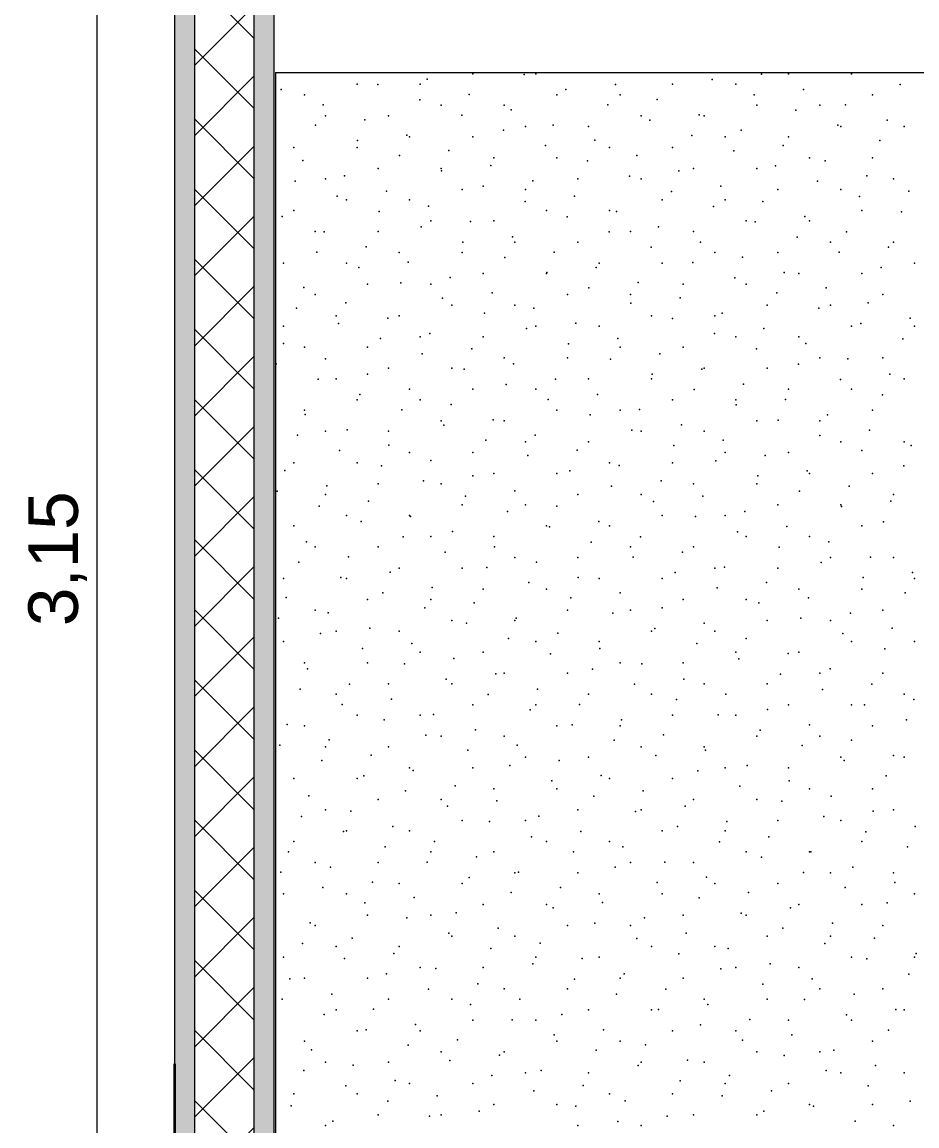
# Model space of a CAD drawing. Header units: metres. Extents: x -1.9 to 95.3, y -2.2 to 2.5.
# Drawn here: x 8.091 to 8.993, y -1.178 to -0.064 of the extents above; entities that cross this region are included whole.
import ezdxf

# ---------------------------------------------------------------- set-up
doc = ezdxf.new("R2010")
doc.units = ezdxf.units.M
doc.header["$MEASUREMENT"] = 0
doc.layers.add('COTAS CORTE', color=7, linetype='Continuous')
doc.layers.add('PAREDE CONSTRUIR', color=7, linetype='Continuous')
doc.layers.add('COTAS CORTE_Caneta_No__25', color=7, linetype='Continuous', lineweight=13, true_color=0x982312)
doc.layers.add('PAREDE.ARQ_Caneta_No__97', color=7, linetype='Continuous', lineweight=13, true_color=0x6b6b6b)
for name, color, linetype, lineweight in [('LOUCAS-METAIS.ARQ_Caneta_No__2', 7, 'Continuous', 35), ('PAREDE CONSTRUIR_Caneta_No__241', 7, 'Continuous', 13), ('PAREDE CONSTRUIR_Caneta_No__83', 84, 'Continuous', 0), ('PAREDE.ARQ_Caneta_No__241', 7, 'Continuous', 13)]:
    doc.layers.add(name, color=color, linetype=linetype, lineweight=lineweight)
doc.styles.add('GENERATED_STYLE_1', font='arial.ttf')
doc.dimstyles.new('GENERATED_STYLE__2', dxfattribs={"dimtxt": 0.05, "dimasz": 0.02375, "dimexe": 0.18, "dimexo": 0.267183, "dimgap": 0, "dimtad": 1, "dimzin": 0, "dimdsep": 46, "dimtxsty": 'GENERATED_STYLE_1', "dimblk": 'ARROWHEAD_11', "dimblk1": 'ARROWHEAD_11', "dimblk2": 'ARROWHEAD_11', "dimcen": 0.09, "dimclrd": 256, "dimclre": 256, "dimclrt": 256, "dimadec": 0, "dimazin": 0, "dimtfac": 1, "dimtdec": 4, "dimtmove": 0, "dimatfit": 3, "dimfxl": 0, "dimtolj": 1, "dimtzin": 0, "dimarcsym": 0})

# ---------------------------------------------------------------- blocks, each defined once
blk = doc.blocks.new('*D38', base_point=(-39.0677, -2.115))
at = {"layer": 'COTAS CORTE_Caneta_No__25', "linetype": 'Continuous', "lineweight": 13, "true_color": 0x982312}
for points in [[(8.1603, 1.035), (8.1608, 1.0326), (8.1621, 1.0306), (8.1641, 1.0292), (8.1665, 1.0287), (8.1689, 1.0292), (8.171, 1.0306), (8.1723, 1.0326), (8.1728, 1.035), (8.1723, 1.0374), (8.171, 1.0394), (8.1689, 1.0408), (8.1665, 1.0412), (8.1641, 1.0408), (8.1621, 1.0394), (8.1608, 1.0374)], [(8.1603, -2.115), (8.1608, -2.1174), (8.1621, -2.1194), (8.1641, -2.1208), (8.1665, -2.1212), (8.1689, -2.1208), (8.171, -2.1194), (8.1723, -2.1174), (8.1728, -2.115), (8.1723, -2.1126), (8.171, -2.1106), (8.1689, -2.1092), (8.1665, -2.1087), (8.1641, -2.1092), (8.1621, -2.1106), (8.1608, -2.1126)]]:
    blk.add_hatch(color=24, dxfattribs=at).paths.add_polyline_path(points)
at = {"layer": 'COTAS CORTE_Caneta_No__25', "color": 24, "linetype": 'Continuous', "lineweight": 13, "true_color": 0x982312}
for p, q in [((8.1603, 1.035), (8.1431, 1.035)), ((8.1665, -2.1087), (8.1665, 1.0287)), ((8.4337, 1.035), (8.1728, 1.035)), ((8.1603, -2.115), (8.1431, -2.115)), ((8.4337, -2.115), (8.1728, -2.115)), ((8.1665, -2.1275), (8.1665, -2.1212))]:
    blk.add_line(p, q, dxfattribs=at)
for centre in [(8.1665, 1.035), (8.1665, -2.115)]:
    blk.add_circle(centre, 0.00625, dxfattribs=at)
at = {"layer": 'COTAS CORTE_Caneta_No__25', "color": 24, "lineweight": 13, "true_color": 0x982312, "char_height": 0.05, "attachment_point": 7, "rotation": 90, "style": 'GENERATED_STYLE_1'}
for s, insert in [('\\A1;{\\pql;\\fArial|b0|i0|c0|p0;\\W1.000000;0,01}', (8.1565, 0.8953)), ('\\A1;{\\pql;\\fArial|b0|i0|c0|p0;\\W1.000000;3,15}', (8.1565, -0.6735))]:
    blk.add_mtext(s, dxfattribs=dict(at, insert=insert))
blk = doc.blocks.new('ARROWHEAD_11')
at = {"color": 0, "linetype": 'Continuous', "lineweight": 0}
blk.add_line((0, 0), (-1, 0), dxfattribs=at)
at = {"color": 0, "linetype": 'Continuous', "lineweight": 0, "const_width": 0.25, "flags": 128}
blk.add_lwpolyline([(-0.125, 0, 1), (0.125, 0, 1)], format="xyb", close=True, dxfattribs=at)

msp = doc.modelspace()

# ---------------------------------------------------------------- hatches: boundary and pattern name
at = {"layer": 'PAREDE CONSTRUIR', "linetype": 'Continuous', "lineweight": 0, "true_color": 0xffffff}
for points in [[(8.2447, 1.035), (8.2447, -2.115), (8.2647, -2.115), (8.2647, 1.035)], [(8.3447, 1.035), (8.3247, 1.035), (8.3247, -2.115), (8.3447, -2.115)]]:
    msp.add_hatch(color=7, dxfattribs=at).paths.add_polyline_path(points)
at = {"layer": 'PAREDE CONSTRUIR_Caneta_No__83', "linetype": 'Continuous', "lineweight": 0}
h = msp.add_hatch(dxfattribs=at)
h.set_pattern_fill('Placomur_0003', color=84, style=0, pattern_type=2)
h.set_pattern_definition([(45, (-39.067654, -2.115), (-0.03535534, 0.03535534), []), (135, (-39.067654, -2.115), (0.03535534, 0.03535534), [])])
h.paths.add_polyline_path([(8.2647, 1.035), (8.2647, -2.115), (8.3247, -2.115), (8.3247, 1.035)])

# ---------------------------------------------------------------- linework, layer by layer
at = {"layer": 'LOUCAS-METAIS.ARQ_Caneta_No__2', "color": 7, "linetype": 'Continuous', "lineweight": 35}
msp.add_line((8.2447, -1.115), (8.2447, -1.315), dxfattribs=at)
at = {"layer": 'PAREDE CONSTRUIR_Caneta_No__241', "color": 7, "linetype": 'Continuous', "lineweight": 13}
for p, q in [((8.2447, 1.035), (8.2447, -1.115)), ((8.2647, 1.035), (8.2647, -2.115)), ((8.3247, 1.035), (8.3247, -2.115)), ((8.3447, 1.035), (8.3447, -2.015))]:
    msp.add_line(p, q, dxfattribs=at)
at = {"layer": 'PAREDE.ARQ_Caneta_No__241', "color": 7, "linetype": 'Continuous', "lineweight": 13}
for q in [(8.3466, -1.915), (9.6047, -0.115)]:
    msp.add_line((8.3466, -0.115), q, dxfattribs=at)
at = {"layer": 'PAREDE.ARQ_Caneta_No__97', "color": 251, "linetype": 'Continuous', "lineweight": 13, "true_color": 0x6b6b6b}
for p in [(8.4995, -0.122), (8.5454, -0.1164), (8.5971, -0.117), (8.609, -0.1164), (8.7867, -0.1222), (8.8365, -0.1169), (8.8636, -0.1164), (8.9272, -0.1164), (8.3521, -0.1322), (8.4287, -0.127), (8.4497, -0.1272), (8.4923, -0.127), (8.6393, -0.1324), (8.6892, -0.1271), (8.7469, -0.127), (8.8105, -0.127), (8.8788, -0.1323), (8.9764, -0.1274), (8.3757, -0.1376), (8.492, -0.1426), (8.5418, -0.1373), (8.6302, -0.1376), (8.6939, -0.1376), (8.7314, -0.1425), (8.829, -0.1376), (8.9484, -0.1376), (8.3944, -0.1476), (8.5136, -0.1482), (8.5772, -0.1482), (8.5841, -0.1527), (8.6816, -0.1478), (8.8318, -0.1482), (8.8713, -0.153), (8.8954, -0.1482), (8.9211, -0.1477), (8.3969, -0.1588), (8.4367, -0.1629), (8.4605, -0.1588), (8.5342, -0.158), (8.7151, -0.1588), (8.7239, -0.1632), (8.7737, -0.1579), (8.7787, -0.1588), (8.9634, -0.1631), (8.3869, -0.1682), (8.5765, -0.1734), (8.5984, -0.1695), (8.6263, -0.1681), (8.6621, -0.1695), (8.816, -0.1733), (8.9136, -0.1684), (8.9166, -0.1695), (8.9803, -0.1695), (8.4292, -0.1836), (8.479, -0.1783), (8.4817, -0.1801), (8.5454, -0.1801), (8.6188, -0.1888), (8.6686, -0.1835), (8.7662, -0.1786), (8.7999, -0.1801), (8.8583, -0.1887), (8.8636, -0.1801), (8.9559, -0.1838), (8.3651, -0.1907), (8.4287, -0.1907), (8.4714, -0.199), (8.5213, -0.1937), (8.6833, -0.1907), (8.7109, -0.1989), (8.7469, -0.1907), (8.8085, -0.194), (8.3739, -0.2039), (8.5635, -0.2091), (8.5666, -0.2013), (8.6302, -0.2013), (8.6611, -0.2042), (8.8508, -0.2094), (8.8848, -0.2013), (8.9006, -0.2041), (8.9484, -0.2013), (8.3969, -0.2225), (8.4162, -0.2193), (8.4499, -0.2119), (8.5136, -0.2119), (8.5137, -0.2144), (8.6514, -0.2225), (8.7034, -0.2196), (8.7151, -0.2225), (8.7532, -0.2143), (8.7681, -0.2119), (8.8318, -0.2119), (8.9429, -0.2195), (8.9696, -0.2225), (8.3663, -0.2246), (8.5348, -0.2331), (8.556, -0.2298), (8.5984, -0.2331), (8.6058, -0.2245), (8.7955, -0.2297), (8.853, -0.2331), (8.8931, -0.2248), (8.9166, -0.2331), (8.4086, -0.24), (8.4181, -0.2437), (8.4584, -0.2347), (8.4817, -0.2437), (8.6481, -0.2399), (8.7363, -0.2437), (8.7457, -0.235), (8.7999, -0.2437), (8.9353, -0.2402), (8.9852, -0.2349), (8.3651, -0.2543), (8.4509, -0.2554), (8.5007, -0.2501), (8.5983, -0.2452), (8.6196, -0.2543), (8.6833, -0.2543), (8.6904, -0.2553), (8.788, -0.2504), (8.8378, -0.2451), (8.9378, -0.2543), (8.9776, -0.2555), (8.3533, -0.2603), (8.503, -0.2649), (8.543, -0.2655), (8.5666, -0.2649), (8.6406, -0.2606), (8.8212, -0.2649), (8.8303, -0.2658), (8.8801, -0.2605), (8.8848, -0.2649), (8.3863, -0.2755), (8.3956, -0.2757), (8.4499, -0.2755), (8.4932, -0.2708), (8.6829, -0.276), (8.7045, -0.2755), (8.7327, -0.2707), (8.7681, -0.2755), (8.9223, -0.2759), (8.5355, -0.2862), (8.5853, -0.2809), (8.5878, -0.2861), (8.6514, -0.2861), (8.775, -0.2861), (8.8725, -0.2811), (8.906, -0.2861), (8.9696, -0.2861), (8.3881, -0.2964), (8.4379, -0.2911), (8.4711, -0.2967), (8.5348, -0.2967), (8.6276, -0.2963), (8.7252, -0.2914), (8.7893, -0.2967), (8.853, -0.2967), (8.9148, -0.2965), (8.9646, -0.2913), (8.3545, -0.3073), (8.4181, -0.3073), (8.4802, -0.3065), (8.5778, -0.3016), (8.6699, -0.3117), (8.6727, -0.3073), (8.7363, -0.3073), (8.7674, -0.3067), (8.8173, -0.3015), (8.9909, -0.3073), (8.4304, -0.3118), (8.5225, -0.3219), (8.556, -0.3179), (8.6196, -0.3179), (8.6201, -0.317), (8.8097, -0.3221), (8.8595, -0.3169), (8.8742, -0.3179), (8.9378, -0.3179), (8.9571, -0.3119), (8.3751, -0.3321), (8.4393, -0.3286), (8.4727, -0.3272), (8.503, -0.3286), (8.6623, -0.3323), (8.7122, -0.3271), (8.7575, -0.3286), (8.8212, -0.3286), (8.9018, -0.3322), (8.3863, -0.3392), (8.515, -0.3426), (8.5648, -0.3373), (8.6408, -0.3392), (8.7045, -0.3392), (8.7544, -0.3425), (8.852, -0.3375), (8.959, -0.3392), (8.3676, -0.3528), (8.4174, -0.3475), (8.5242, -0.3498), (8.5878, -0.3498), (8.6071, -0.3527), (8.7046, -0.3477), (8.8424, -0.3498), (8.8943, -0.3529), (8.906, -0.3498), (8.9441, -0.3476), (8.4075, -0.3604), (8.4597, -0.3629), (8.4711, -0.3604), (8.5573, -0.3579), (8.7257, -0.3604), (8.7469, -0.3631), (8.7893, -0.3604), (8.7967, -0.3578), (8.9864, -0.363), (8.3545, -0.371), (8.4099, -0.3682), (8.502, -0.3783), (8.5995, -0.3733), (8.609, -0.371), (8.6494, -0.3681), (8.6727, -0.371), (8.7892, -0.3785), (8.839, -0.3732), (8.9272, -0.371), (8.9366, -0.3683), (8.9909, -0.371), (8.3546, -0.3885), (8.4522, -0.3835), (8.4923, -0.3816), (8.556, -0.3816), (8.6418, -0.3887), (8.6916, -0.3834), (8.8105, -0.3816), (8.8742, -0.3816), (8.8813, -0.3886), (8.9789, -0.3837), (8.3757, -0.3922), (8.4393, -0.3922), (8.4944, -0.3989), (8.5443, -0.3937), (8.6939, -0.3922), (8.7339, -0.3988), (8.7575, -0.3922), (8.8315, -0.3939), (8.3471, -0.4091), (8.3969, -0.4039), (8.5772, -0.4028), (8.5865, -0.409), (8.6408, -0.4028), (8.6841, -0.4041), (8.8738, -0.4093), (8.8954, -0.4028), (8.9236, -0.404), (8.959, -0.4028), (8.4392, -0.4193), (8.4605, -0.4134), (8.5242, -0.4134), (8.5367, -0.4143), (8.7264, -0.4195), (8.7762, -0.4142), (8.7787, -0.4134), (8.8424, -0.4134), (8.9659, -0.4194), (8.3894, -0.4245), (8.4075, -0.424), (8.579, -0.4297), (8.6288, -0.4244), (8.6621, -0.424), (8.7257, -0.424), (8.8185, -0.4296), (8.9161, -0.4247), (8.9803, -0.424), (8.4287, -0.4452), (8.4316, -0.4399), (8.4815, -0.4346), (8.4923, -0.4452), (8.5454, -0.4346), (8.609, -0.4346), (8.6213, -0.4451), (8.6711, -0.4398), (8.7469, -0.4452), (8.7687, -0.4349), (8.8105, -0.4452), (8.8608, -0.445), (8.8636, -0.4346), (8.9272, -0.4346), (8.9584, -0.4401), (8.3757, -0.4558), (8.4739, -0.4553), (8.5237, -0.45), (8.6302, -0.4558), (8.6939, -0.4558), (8.7134, -0.4552), (8.811, -0.4503), (8.9484, -0.4558), (8.3764, -0.4602), (8.5136, -0.4664), (8.566, -0.4654), (8.5772, -0.4664), (8.6636, -0.4605), (8.8318, -0.4664), (8.8533, -0.4657), (8.8954, -0.4664), (8.9031, -0.4604), (8.3969, -0.477), (8.4186, -0.4756), (8.4605, -0.477), (8.5162, -0.4707), (8.7059, -0.4759), (8.7151, -0.477), (8.7557, -0.4706), (8.7787, -0.477), (8.9454, -0.4758), (8.3688, -0.4809), (8.5585, -0.4861), (8.5984, -0.4876), (8.6083, -0.4808), (8.6621, -0.4876), (8.798, -0.486), (8.8955, -0.4811), (8.9166, -0.4876), (8.9803, -0.4876), (8.4111, -0.4963), (8.4609, -0.491), (8.4817, -0.4983), (8.5454, -0.4983), (8.6506, -0.4962), (8.7482, -0.4913), (8.7999, -0.4983), (8.8636, -0.4983), (8.9378, -0.4965), (8.9876, -0.4912), (8.3651, -0.5089), (8.4287, -0.5089), (8.4534, -0.5117), (8.5032, -0.5064), (8.6008, -0.5015), (8.6833, -0.5089), (8.6929, -0.5116), (8.7469, -0.5089), (8.7905, -0.5067), (8.8403, -0.5014), (8.9801, -0.5119), (8.3558, -0.5166), (8.5455, -0.5218), (8.5666, -0.5195), (8.6302, -0.5195), (8.6431, -0.5169), (8.8327, -0.5221), (8.8825, -0.5168), (8.8848, -0.5195), (8.9484, -0.5195), (8.3981, -0.532), (8.4499, -0.5301), (8.4957, -0.5271), (8.5136, -0.5301), (8.6854, -0.5323), (8.7352, -0.527), (8.7681, -0.5301), (8.8318, -0.5301), (8.9248, -0.5322), (8.3483, -0.5373), (8.3969, -0.5407), (8.538, -0.5425), (8.5878, -0.5372), (8.6514, -0.5407), (8.7151, -0.5407), (8.7775, -0.5424), (8.875, -0.5375), (8.9696, -0.5407), (8.3906, -0.5527), (8.4404, -0.5474), (8.5348, -0.5513), (8.5984, -0.5513), (8.6301, -0.5526), (8.7276, -0.5477), (8.853, -0.5513), (8.9166, -0.5513), (8.9173, -0.5528), (8.9671, -0.5476), (8.4181, -0.5619), (8.4817, -0.5619), (8.4827, -0.5628), (8.5803, -0.5579), (8.7363, -0.5619), (8.7699, -0.5631), (8.7999, -0.5619), (8.8197, -0.5578), (8.3651, -0.5725), (8.4329, -0.5681), (8.525, -0.5782), (8.6196, -0.5725), (8.6226, -0.5733), (8.6724, -0.568), (8.6833, -0.5725), (8.8122, -0.5784), (8.862, -0.5732), (8.9378, -0.5725), (8.9596, -0.5682), (8.3776, -0.5884), (8.4752, -0.5835), (8.503, -0.5831), (8.5666, -0.5831), (8.6648, -0.5887), (8.7146, -0.5834), (8.8212, -0.5831), (8.8848, -0.5831), (8.9043, -0.5886), (8.3863, -0.5937), (8.4499, -0.5937), (8.5175, -0.5989), (8.5673, -0.5936), (8.7045, -0.5937), (8.7569, -0.5988), (8.7681, -0.5937), (8.8545, -0.5938), (8.3701, -0.6091), (8.4199, -0.6038), (8.5878, -0.6043), (8.6096, -0.609), (8.6514, -0.6043), (8.7071, -0.604), (8.8968, -0.6092), (8.906, -0.6043), (8.9466, -0.6039), (8.9696, -0.6043), (8.4622, -0.6192), (8.4711, -0.6149), (8.5348, -0.6149), (8.5597, -0.6143), (8.7494, -0.6194), (8.7893, -0.6149), (8.7992, -0.6142), (8.853, -0.6149), (8.9889, -0.6193), (8.3545, -0.6255), (8.4124, -0.6245), (8.4181, -0.6255), (8.5045, -0.6346), (8.602, -0.6296), (8.6518, -0.6244), (8.6727, -0.6255), (8.7363, -0.6255), (8.8415, -0.6295), (8.9391, -0.6246), (8.9909, -0.6255), (8.3571, -0.6448), (8.4546, -0.6399), (8.556, -0.6361), (8.6196, -0.6361), (8.6443, -0.645), (8.6941, -0.6398), (8.7917, -0.6348), (8.8742, -0.6361), (8.8838, -0.6449), (8.9378, -0.6361), (8.9814, -0.64), (8.4393, -0.6467), (8.4969, -0.6552), (8.503, -0.6467), (8.5467, -0.65), (8.7364, -0.6551), (8.7575, -0.6467), (8.8212, -0.6467), (8.834, -0.6502), (8.3496, -0.6655), (8.3863, -0.6574), (8.3994, -0.6602), (8.5242, -0.668), (8.5878, -0.668), (8.589, -0.6654), (8.6408, -0.6574), (8.6866, -0.6604), (8.7045, -0.6574), (8.8424, -0.668), (8.8763, -0.6656), (8.906, -0.668), (8.9261, -0.6603), (8.959, -0.6574), (8.4075, -0.6786), (8.4417, -0.6756), (8.4711, -0.6786), (8.5392, -0.6706), (8.7257, -0.6786), (8.7289, -0.6758), (8.7787, -0.6705), (8.7893, -0.6786), (8.9684, -0.6757), (8.3545, -0.6892), (8.3918, -0.6808), (8.5815, -0.686), (8.609, -0.6892), (8.6313, -0.6807), (8.6727, -0.6892), (8.821, -0.6859), (8.9186, -0.681), (8.9272, -0.6892), (8.9909, -0.6892), (8.4341, -0.6962), (8.4839, -0.691), (8.4923, -0.6998), (8.556, -0.6998), (8.6736, -0.6961), (8.7712, -0.6912), (8.8105, -0.6998), (8.8633, -0.7013), (8.8742, -0.6998), (8.9608, -0.6964), (8.3757, -0.7104), (8.4393, -0.7104), (8.4764, -0.7116), (8.5262, -0.7063), (8.6238, -0.7014), (8.6939, -0.7104), (8.7159, -0.7115), (8.7575, -0.7104), (8.8135, -0.7066), (8.3788, -0.7166), (8.5685, -0.7217), (8.5772, -0.721), (8.6408, -0.721), (8.6661, -0.7168), (8.8557, -0.722), (8.8954, -0.721), (8.9056, -0.7167), (8.959, -0.721), (8.4211, -0.7319), (8.4605, -0.7316), (8.5187, -0.727), (8.5242, -0.7316), (8.7084, -0.7322), (8.7582, -0.7269), (8.7787, -0.7316), (8.8424, -0.7316), (8.9478, -0.7321), (8.3713, -0.7372), (8.4075, -0.7422), (8.561, -0.7424), (8.6108, -0.7371), (8.6621, -0.7422), (8.7257, -0.7422), (8.8005, -0.7423), (8.898, -0.7374), (8.9803, -0.7422), (8.4136, -0.7526), (8.4634, -0.7473), (8.5454, -0.7528), (8.609, -0.7528), (8.6531, -0.7525), (8.7507, -0.7476), (8.8636, -0.7528), (8.9272, -0.7528), (8.9403, -0.7528), (8.9901, -0.7475), (8.4287, -0.7634), (8.4559, -0.768), (8.4923, -0.7634), (8.5057, -0.7627), (8.6033, -0.7578), (8.6954, -0.7679), (8.7469, -0.7634), (8.7929, -0.763), (8.8105, -0.7634), (8.8427, -0.7577), (8.9826, -0.7682), (8.3583, -0.7729), (8.3757, -0.774), (8.548, -0.7781), (8.6302, -0.774), (8.6456, -0.7732), (8.6939, -0.774), (8.8352, -0.7784), (8.885, -0.7731), (8.9484, -0.774), (8.4006, -0.7883), (8.4982, -0.7834), (8.5136, -0.7846), (8.5772, -0.7846), (8.6878, -0.7886), (8.7377, -0.7833), (8.8318, -0.7846), (8.8954, -0.7846), (8.9273, -0.7885), (8.3508, -0.7936), (8.3969, -0.7952), (8.4605, -0.7952), (8.5405, -0.7988), (8.5903, -0.7935), (8.7151, -0.7952), (8.7787, -0.7952), (8.7799, -0.7987), (8.8775, -0.7938), (8.3931, -0.809), (8.4429, -0.8037), (8.5984, -0.8058), (8.6326, -0.8089), (8.6621, -0.8058), (8.7301, -0.804), (8.9166, -0.8058), (8.9198, -0.8092), (8.9696, -0.8039), (8.9803, -0.8058), (8.4817, -0.8165), (8.4852, -0.8191), (8.5454, -0.8165), (8.5828, -0.8142), (8.7724, -0.8194), (8.7999, -0.8165), (8.8222, -0.8141), (8.8636, -0.8165), (8.3651, -0.8271), (8.4287, -0.8271), (8.4354, -0.8244), (8.5275, -0.8345), (8.625, -0.8296), (8.6748, -0.8243), (8.6833, -0.8271), (8.7469, -0.8271), (8.8147, -0.8348), (8.8645, -0.8295), (8.9621, -0.8245), (8.3801, -0.8447), (8.4777, -0.8398), (8.5666, -0.8377), (8.6302, -0.8377), (8.6673, -0.845), (8.7171, -0.8397), (8.8848, -0.8377), (8.9068, -0.8449), (8.9484, -0.8377), (8.4499, -0.8483), (8.5136, -0.8483), (8.5199, -0.8552), (8.5698, -0.8499), (8.7594, -0.8551), (8.7681, -0.8483), (8.8318, -0.8483), (8.857, -0.8501), (8.3726, -0.8654), (8.3969, -0.8589), (8.4224, -0.8601), (8.612, -0.8653), (8.6514, -0.8589), (8.7096, -0.8604), (8.7151, -0.8589), (8.8993, -0.8655), (8.9491, -0.8603), (8.9696, -0.8589), (8.4647, -0.8755), (8.5348, -0.8695), (8.5622, -0.8706), (8.5984, -0.8695), (8.7519, -0.8757), (8.8017, -0.8705), (8.853, -0.8695), (8.9166, -0.8695), (8.9914, -0.8756), (8.4149, -0.8808), (8.4181, -0.8801), (8.4817, -0.8801), (8.6045, -0.886), (8.6543, -0.8807), (8.7363, -0.8801), (8.7999, -0.8801), (8.844, -0.8859), (8.9416, -0.8809), (8.3596, -0.9011), (8.3651, -0.8907), (8.4571, -0.8962), (8.503, -0.9013), (8.5069, -0.8909), (8.5666, -0.9013), (8.6196, -0.8907), (8.6468, -0.9013), (8.6833, -0.8907), (8.6966, -0.8961), (8.7942, -0.8911), (8.8212, -0.9013), (8.8848, -0.9013), (8.8863, -0.9012), (8.9378, -0.8907), (8.9838, -0.8963), (8.3863, -0.9119), (8.4499, -0.9119), (8.4994, -0.9116), (8.5492, -0.9063), (8.7045, -0.9119), (8.7389, -0.9115), (8.7681, -0.9119), (8.8365, -0.9065), (8.352, -0.9218), (8.4019, -0.9165), (8.5878, -0.9225), (8.5915, -0.9217), (8.6514, -0.9225), (8.6891, -0.9167), (8.8788, -0.9219), (8.906, -0.9225), (8.9286, -0.9166), (8.9696, -0.9225), (8.4441, -0.9319), (8.4711, -0.9331), (8.5348, -0.9331), (8.5417, -0.9269), (8.7314, -0.9321), (8.7812, -0.9268), (8.7893, -0.9331), (8.853, -0.9331), (8.9709, -0.932), (8.3545, -0.9437), (8.3943, -0.9372), (8.4181, -0.9437), (8.584, -0.9423), (8.6338, -0.9371), (8.6727, -0.9437), (8.7363, -0.9437), (8.8235, -0.9422), (8.921, -0.9373), (8.9909, -0.9437), (8.4366, -0.9525), (8.4864, -0.9473), (8.556, -0.9543), (8.6196, -0.9543), (8.6761, -0.9524), (8.7737, -0.9475), (8.8742, -0.9543), (8.9378, -0.9543), (8.9633, -0.9527), (8.4393, -0.9649), (8.4789, -0.9679), (8.503, -0.9649), (8.5287, -0.9627), (8.6263, -0.9577), (8.7184, -0.9678), (8.7575, -0.9649), (8.8159, -0.9629), (8.8212, -0.9649), (8.8658, -0.9576), (8.3813, -0.9729), (8.3863, -0.9756), (8.571, -0.978), (8.6408, -0.9756), (8.6686, -0.9731), (8.7045, -0.9756), (8.8582, -0.9783), (8.908, -0.973), (8.959, -0.9756), (8.4236, -0.9883), (8.5212, -0.9833), (8.5242, -0.9862), (8.5878, -0.9862), (8.7109, -0.9885), (8.7607, -0.9832), (8.8424, -0.9862), (8.906, -0.9862), (8.9503, -0.9884), (8.3738, -0.9935), (8.4075, -0.9968), (8.4711, -0.9968), (8.5635, -0.9987), (8.6133, -0.9934), (8.7257, -0.9968), (8.7893, -0.9968), (8.803, -0.9986), (8.9005, -0.9937), (8.3545, -1.0074), (8.4161, -1.0089), (8.4659, -1.0036), (8.609, -1.0074), (8.6556, -1.0088), (8.6727, -1.0074), (8.7531, -1.0039), (8.9272, -1.0074), (8.9428, -1.0091), (8.9909, -1.0074), (8.9926, -1.0038), (8.4923, -1.018), (8.5082, -1.019), (8.556, -1.018), (8.6058, -1.0141), (8.6979, -1.0242), (8.7954, -1.0193), (8.8105, -1.018), (8.8452, -1.014), (8.8742, -1.018), (8.3608, -1.0292), (8.3757, -1.0286), (8.4393, -1.0286), (8.4584, -1.0243), (8.5505, -1.0344), (8.648, -1.0295), (8.6939, -1.0286), (8.7575, -1.0286), (8.8377, -1.0347), (8.8875, -1.0294), (8.9851, -1.0245), (8.4031, -1.0446), (8.5007, -1.0397), (8.5772, -1.0392), (8.6408, -1.0392), (8.6903, -1.0449), (8.7401, -1.0396), (8.8954, -1.0392), (8.9298, -1.0448), (8.959, -1.0392), (8.3533, -1.0499), (8.4605, -1.0498), (8.5242, -1.0498), (8.543, -1.0551), (8.5928, -1.0498), (8.7787, -1.0498), (8.7824, -1.055), (8.8424, -1.0498), (8.88, -1.0501), (8.3956, -1.0653), (8.4075, -1.0604), (8.4454, -1.06), (8.6351, -1.0652), (8.6621, -1.0604), (8.7257, -1.0604), (8.7326, -1.0603), (8.9223, -1.0655), (8.9721, -1.0602), (8.9803, -1.0604), (8.4877, -1.0754), (8.5454, -1.071), (8.5852, -1.0705), (8.609, -1.071), (8.7749, -1.0757), (8.8247, -1.0704), (8.8636, -1.071), (8.9272, -1.071), (8.4287, -1.0816), (8.4379, -1.0807), (8.4923, -1.0816), (8.53, -1.0908), (8.6275, -1.0859), (8.6773, -1.0806), (8.7469, -1.0816), (8.8105, -1.0816), (8.8172, -1.0911), (8.867, -1.0858), (8.9646, -1.0809), (8.3757, -1.0922), (8.3826, -1.101), (8.4801, -1.0961), (8.6302, -1.0922), (8.6698, -1.1013), (8.6939, -1.0922), (8.7196, -1.096), (8.9093, -1.1012), (8.9484, -1.0922), (8.5136, -1.1028), (8.5224, -1.1115), (8.5722, -1.1062), (8.5772, -1.1028), (8.7619, -1.1114), (8.8318, -1.1028), (8.8595, -1.1065), (8.8954, -1.1028), (8.3751, -1.1217), (8.3969, -1.1134), (8.4249, -1.1164), (8.4605, -1.1134), (8.5984, -1.124), (8.6145, -1.1216), (8.6621, -1.124), (8.7121, -1.1167), (8.7151, -1.1134), (8.7787, -1.1134), (8.9018, -1.1218), (8.9166, -1.124), (8.9516, -1.1166), (8.9803, -1.124), (8.4671, -1.1318), (8.4817, -1.1347), (8.5454, -1.1347), (8.5647, -1.1269), (8.7544, -1.1321), (8.7999, -1.1347), (8.8042, -1.1268), (8.8636, -1.1347), (8.3651, -1.1453), (8.4173, -1.1371), (8.4287, -1.1453), (8.607, -1.1423), (8.6568, -1.137), (8.6833, -1.1453), (8.7469, -1.1453), (8.8465, -1.1422), (8.9441, -1.1372), (8.3621, -1.1574), (8.4596, -1.1525), (8.5094, -1.1472), (8.5666, -1.1559), (8.6302, -1.1559), (8.6493, -1.1577), (8.6991, -1.1524), (8.7967, -1.1474), (8.8848, -1.1559), (8.8888, -1.1576), (8.9484, -1.1559), (8.9863, -1.1526), (8.4499, -1.1665), (8.5019, -1.1679), (8.5136, -1.1665), (8.5517, -1.1626), (8.7414, -1.1678), (8.7681, -1.1665), (8.8318, -1.1665), (8.839, -1.1628), (8.3969, -1.1771), (8.4043, -1.1728), (8.6514, -1.1771), (8.6916, -1.173), (8.7151, -1.1771), (8.9311, -1.1729), (8.9696, -1.1771)]:
    msp.add_point(p, dxfattribs=at)

# ---------------------------------------------------------------- dimensions: what is measured, and where the dimension line sits
at = {"layer": 'COTAS CORTE', "color": 24, "linetype": 'Continuous', "lineweight": 13, "true_color": 0x982312}
dim = msp.add_linear_dim(base=(8.1665, 1.035), p1=(8.3447, -2.115), p2=(9.8948, 1.035), angle=90, dimstyle='GENERATED_STYLE__2', dxfattribs=at)
dim.commit()
dim.dimension.update_dxf_attribs({"geometry": '*D38', "text_midpoint": (8.1315, -0.6087), "dimtype": 160, "text_rotation": 90})

doc.saveas('drawing.dxf')
